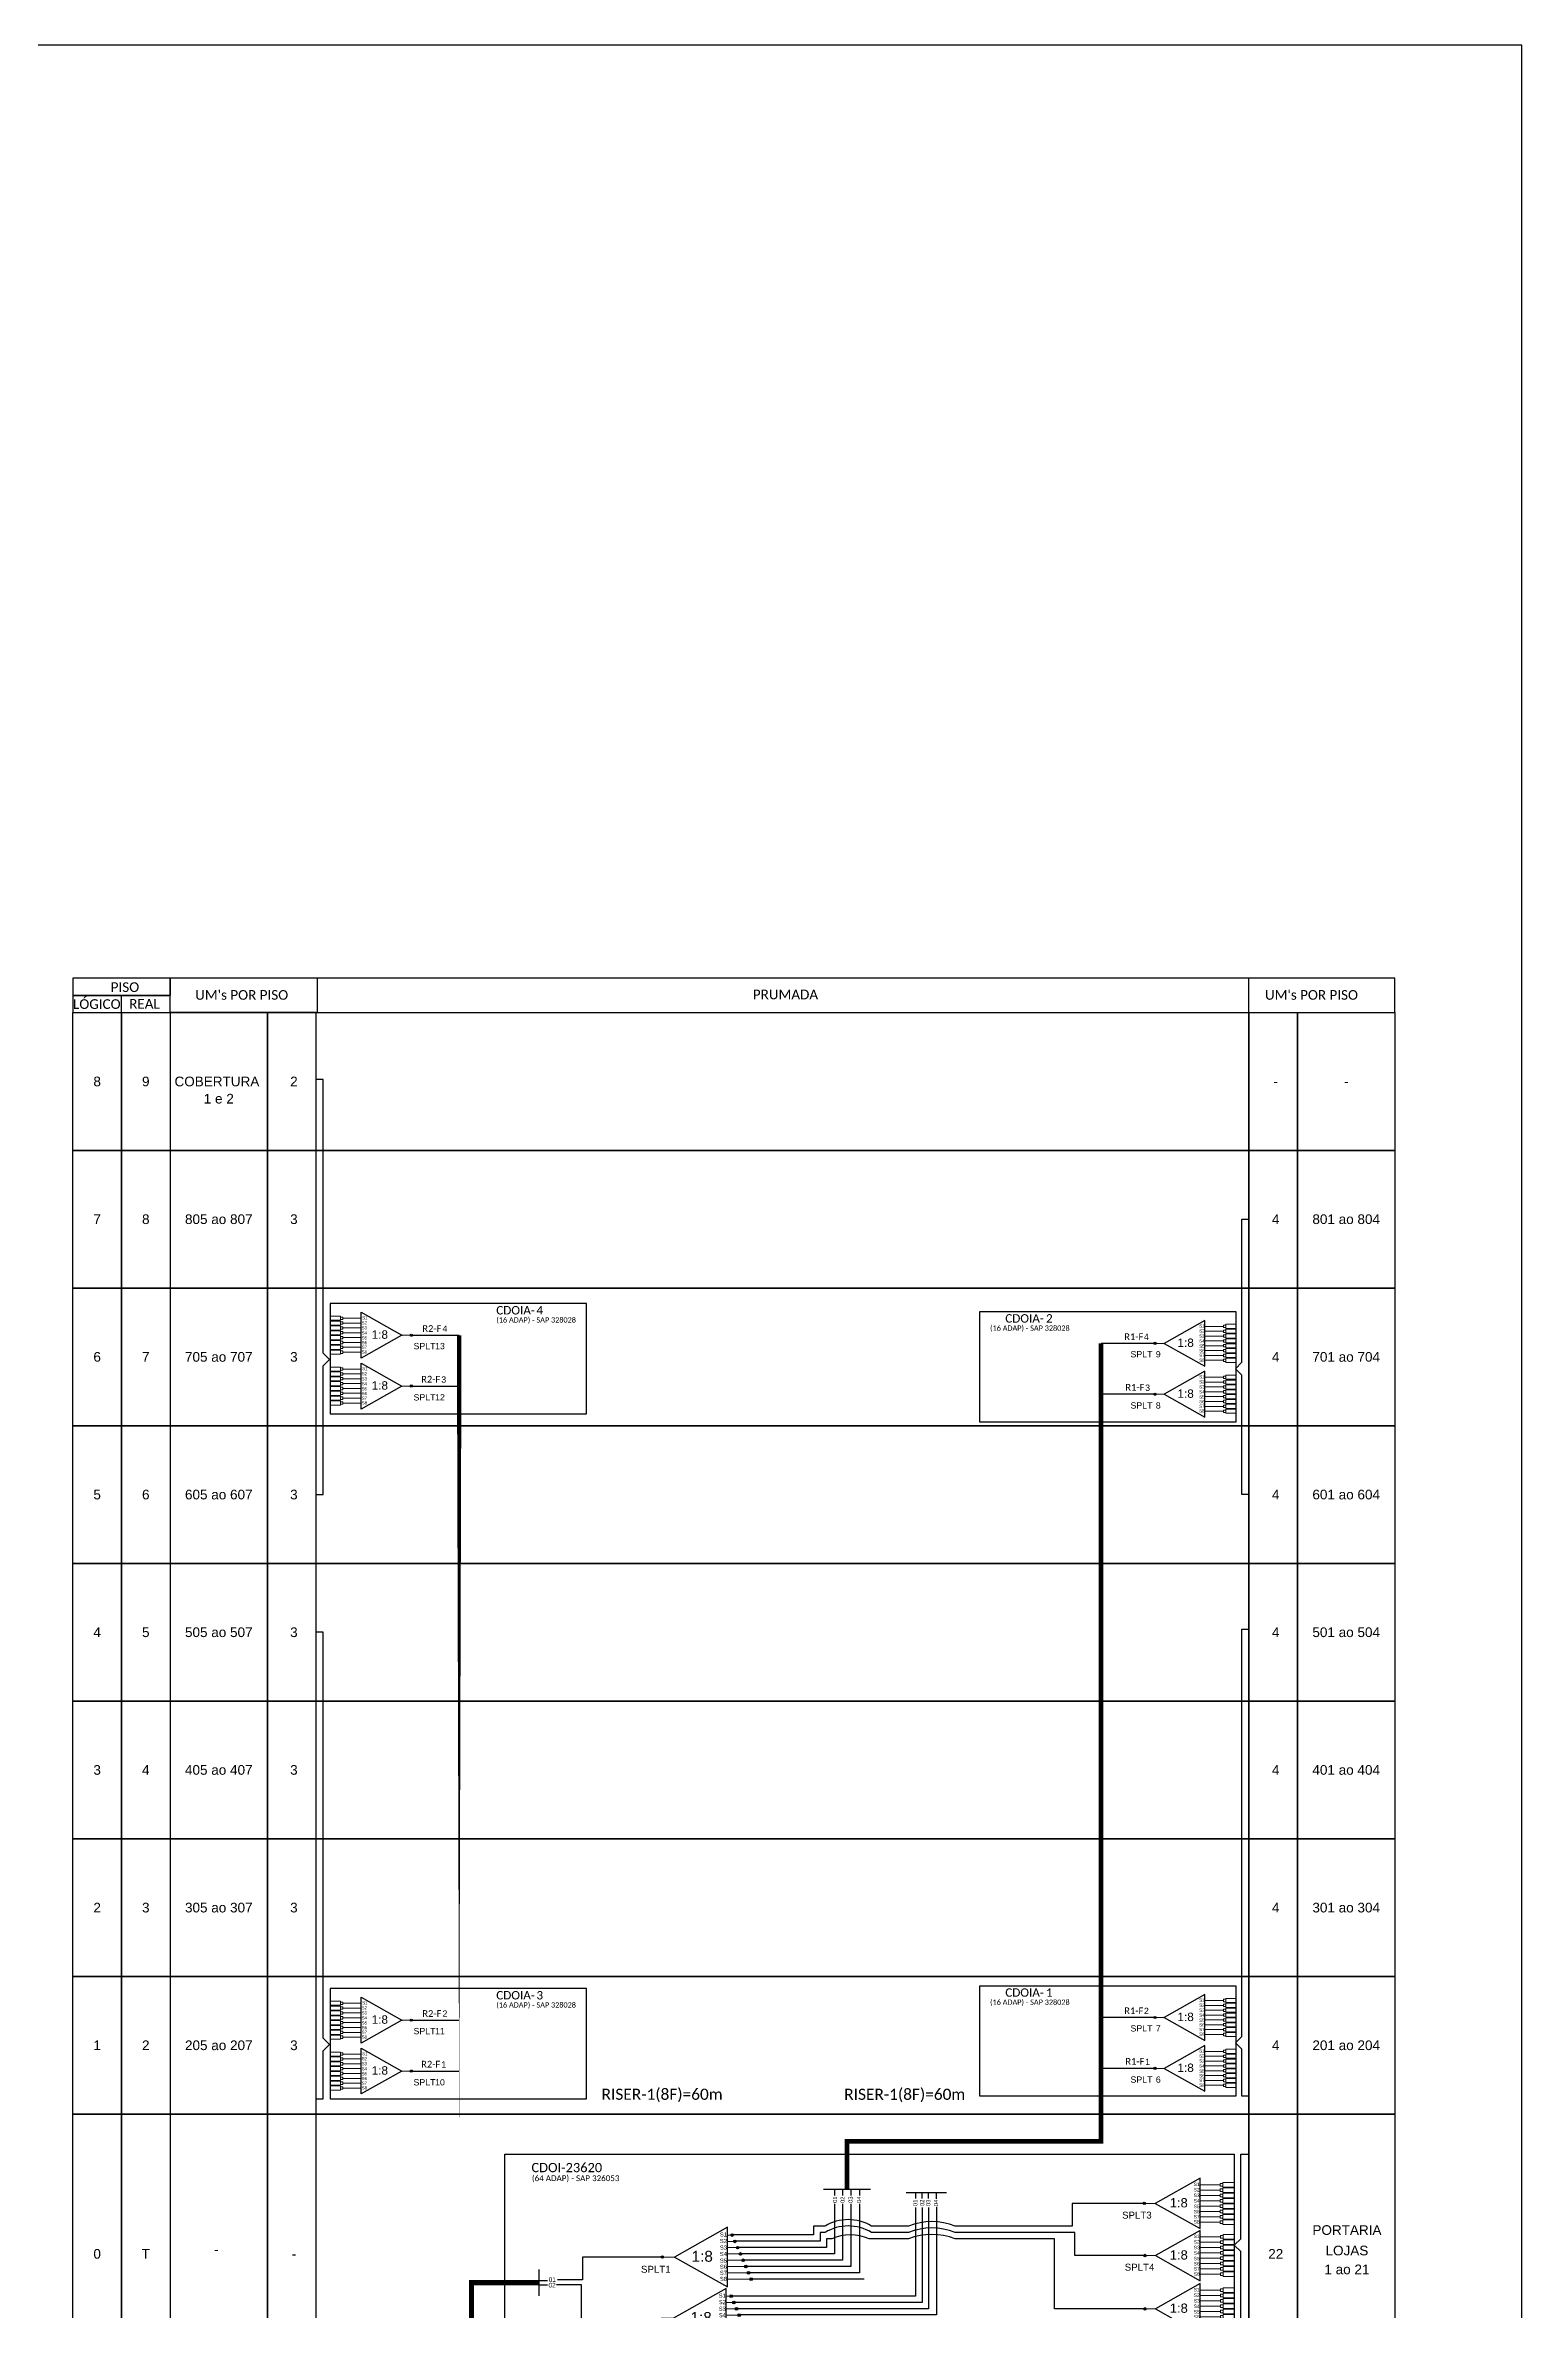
# Model space of a CAD drawing. Extents: x -89 to 749, y 705 to 1299.
# Drawn here: x 491.2 to 749.2, y 903.1 to 1299 of the extents above; entities that cross this region are included whole.
import ezdxf
from ezdxf.enums import TextEntityAlignment as Align

# ---------------------------------------------------------------- set-up
doc = ezdxf.new("R2010")
doc.units = 0
doc.styles.add('ARIAL', font='arial.ttf')
doc.styles.get("Standard").update_dxf_attribs({"font": 'arial.ttf'})
doc.styles.add('WMF-Calibri0', font='calibri.ttf')
doc.linetypes.add('RESERVA', pattern='A,0.5,-0.15,["RESERVA",Standard,S=0.18,R=0,X=0,Y=-0.1],-1.3', length=1.95)

# ---------------------------------------------------------------- blocks, each defined once
blk = doc.blocks.new('SPLT_1-8_DIV_DIR')
h = blk.add_hatch(color=3)
h.dxf.hatch_style = 1
edge = h.paths.add_edge_path()
edge.add_arc((12.77, 4.04), 0.242, 0, 360)
h = blk.add_hatch(color=3)
h.dxf.hatch_style = 1
edge = h.paths.add_edge_path()
edge.add_arc((13.27, 2.88), 0.242, 0, 360)
h = blk.add_hatch(color=3)
h.dxf.hatch_style = 1
edge = h.paths.add_edge_path()
edge.add_arc((13.77, 1.73), 0.242, 0, 360)
h = blk.add_hatch(color=3)
h.dxf.hatch_style = 1
edge = h.paths.add_edge_path()
edge.add_arc((14.27, 0.58), 0.242, 0, 360)
h = blk.add_hatch(color=3)
h.dxf.hatch_style = 1
edge = h.paths.add_edge_path()
edge.add_arc((14.77, -0.58), 0.242, 0, 360)
h = blk.add_hatch(color=3)
h.dxf.hatch_style = 1
edge = h.paths.add_edge_path()
edge.add_arc((15.27, -1.73), 0.242, 0, 360)
h = blk.add_hatch(color=3)
h.dxf.hatch_style = 1
edge = h.paths.add_edge_path()
edge.add_arc((15.77, -2.88), 0.242, 0, 360)
h = blk.add_hatch(color=3)
h.dxf.hatch_style = 1
edge = h.paths.add_edge_path()
edge.add_arc((16.27, -4.04), 0.242, 0, 360)
at = {"color": 1}
blk.add_lwpolyline([(11.89, 5.45), (2.22, 0), (11.89, -5.45), (11.89, 5.45)], dxfattribs=at)
at = {"color": 1, "lineweight": 0}
blk.add_lwpolyline([(2.22, 0), (0, 0)], dxfattribs=at)
at = {"color": 7, "lineweight": 0}
for points in [[(12.77, 4.04), (11.89, 4.04)], [(11.89, 2.88), (13.27, 2.88)], [(11.89, 1.73), (13.77, 1.73)], [(11.89, 0.58), (14.27, 0.58)], [(11.89, -0.58), (14.77, -0.58)], [(11.89, -1.73), (15.27, -1.73)], [(11.89, -2.88), (15.77, -2.88)], [(11.89, -4.04), (16.27, -4.04)]]:
    blk.add_lwpolyline(points, dxfattribs=at)
at = {"color": 3}
for centre in [(12.77, 4.04), (13.27, 2.88), (13.77, 1.73), (14.27, 0.58), (14.77, -0.58), (15.27, -1.73), (15.77, -2.88), (16.27, -4.04)]:
    blk.add_circle(centre, 0.242, dxfattribs=at)
at = {"color": 1, "style": 'ARIAL'}
for s, height, p in [('S1', 0.75, (10.52, 3.77)), ('1:8', 2, (5.35, -0.85)), ('S2', 0.75, (10.52, 2.58)), ('S3', 0.75, (10.52, 1.37)), ('S4', 0.75, (10.52, 0.19)), ('S5', 0.75, (10.52, -1.02)), ('S6', 0.75, (10.52, -2.14)), ('S7', 0.75, (10.52, -3.24)), ('S8', 0.75, (10.52, -4.36))]:
    blk.add_text(s, height=height, dxfattribs=at).set_placement(p)
blk = doc.blocks.new('SPLT_1-8_SC-APC')
at = {"color": 1}
blk.add_lwpolyline([(-7.37, -2.1), (-17.04, -7.55), (-7.37, -13), (-7.37, -2.1)], dxfattribs=at)
at = {"color": 3, "lineweight": 0}
for points in [[(-2.99, -3.51), (-7.37, -3.51)], [(-7.37, -4.66), (-2.99, -4.66)], [(-2.41, -3.02), (-2.41, -4)], [(-2.41, -3.02), (0, -3.02)], [(-2.41, -4), (0, -4)], [(-2.41, -4.17), (-2.41, -5.16)], [(-2.41, -4.17), (0, -4.17)], [(-7.37, -5.82), (-2.99, -5.82)], [(-7.37, -6.97), (-2.99, -6.97)], [(-7.37, -8.12), (-2.99, -8.12)], [(-7.37, -9.28), (-2.99, -9.28)], [(-2.41, -5.16), (0, -5.16)], [(-2.41, -5.32), (-2.41, -6.31)], [(-2.41, -5.32), (0, -5.32)], [(-2.41, -6.31), (0, -6.31)], [(-2.41, -6.48), (-2.41, -7.46)], [(-2.41, -6.48), (0, -6.48)], [(-2.41, -7.46), (0, -7.46)], [(-2.41, -7.63), (-2.41, -8.62)], [(-2.41, -7.63), (0, -7.63)], [(-2.41, -8.62), (0, -8.62)], [(-2.41, -8.78), (-2.41, -9.77)], [(-2.41, -8.78), (0, -8.78)], [(-2.41, -9.77), (0, -9.77)], [(-7.37, -10.43), (-2.99, -10.43)], [(-7.37, -11.58), (-2.99, -11.58)], [(-2.41, -9.94), (-2.41, -10.92)], [(-2.41, -9.94), (0, -9.94)], [(-2.41, -10.92), (0, -10.92)], [(-2.41, -11.09), (-2.41, -12.08)], [(-2.41, -11.09), (0, -11.09)], [(-2.41, -12.08), (0, -12.08)]]:
    blk.add_lwpolyline(points, dxfattribs=at)
for points in [[(-2.99, -3.22), (-2.41, -3.22), (-2.41, -3.8), (-2.99, -3.8)], [(-2.99, -4.38), (-2.41, -4.38), (-2.41, -4.95), (-2.99, -4.95)], [(-2.99, -5.53), (-2.41, -5.53), (-2.41, -6.1), (-2.99, -6.1)], [(-2.99, -6.68), (-2.41, -6.68), (-2.41, -7.26), (-2.99, -7.26)], [(-2.99, -7.84), (-2.41, -7.84), (-2.41, -8.41), (-2.99, -8.41)], [(-2.99, -8.99), (-2.41, -8.99), (-2.41, -9.56), (-2.99, -9.56)], [(-2.99, -10.14), (-2.41, -10.14), (-2.41, -10.72), (-2.99, -10.72)], [(-2.99, -11.3), (-2.41, -11.3), (-2.41, -11.87), (-2.99, -11.87)]]:
    blk.add_lwpolyline(points, close=True, dxfattribs=at)
at = {"color": 1, "lineweight": 0}
blk.add_lwpolyline([(-17.04, -7.55), (-19.26, -7.55)], dxfattribs=at)
at = {"color": 1, "style": 'ARIAL'}
for s, height, p in [('S1', 0.75, (-8.74, -3.78)), ('S2', 0.75, (-8.74, -4.97)), ('1:8', 2, (-13.91, -8.4)), ('S3', 0.75, (-8.74, -6.18)), ('S4', 0.75, (-8.74, -7.36)), ('S5', 0.75, (-8.74, -8.57)), ('S6', 0.75, (-8.74, -9.69)), ('S7', 0.75, (-8.74, -10.78)), ('S8', 0.75, (-8.74, -11.9))]:
    blk.add_text(s, height=height, dxfattribs=at).set_placement(p)

msp = doc.modelspace()

# ---------------------------------------------------------------- hatches: boundary and pattern name
h = msp.add_hatch(color=3)
h.dxf.hatch_style = 1
edge = h.paths.add_edge_path()
edge.add_arc((555.15, 1073.6), 0.188, 0, 360)
h = msp.add_hatch(color=3)
h.dxf.hatch_style = 1
edge = h.paths.add_edge_path()
edge.add_arc((685.15, 1072.18), 0.188, 0, 360)
h = msp.add_hatch(color=3)
h.dxf.hatch_style = 1
edge = h.paths.add_edge_path()
edge.add_arc((555.15, 1064.72), 0.188, 0, 360)
h = msp.add_hatch(color=3)
h.dxf.hatch_style = 1
edge = h.paths.add_edge_path()
edge.add_arc((685.15, 1063.29), 0.188, 0, 360)
h = msp.add_hatch(color=3)
h.dxf.hatch_style = 1
edge = h.paths.add_edge_path()
edge.add_arc((555.15, 953.9), 0.188, 0, 360)
h = msp.add_hatch(color=3)
h.dxf.hatch_style = 1
edge = h.paths.add_edge_path()
edge.add_arc((685.15, 954.38), 0.188, 0, 360)
h = msp.add_hatch(color=3)
h.dxf.hatch_style = 1
edge = h.paths.add_edge_path()
edge.add_arc((555.15, 945.01), 0.188, 0, 360)
h = msp.add_hatch(color=3)
h.dxf.hatch_style = 1
edge = h.paths.add_edge_path()
edge.add_arc((685.15, 945.49), 0.188, 0, 360)
h = msp.add_hatch(color=3)
h.dxf.hatch_style = 1
edge = h.paths.add_edge_path()
edge.add_arc((683.28, 921.88), 0.207, 0, 360)
h = msp.add_hatch(color=3)
h.dxf.hatch_style = 1
edge = h.paths.add_edge_path()
edge.add_arc((599.05, 912.5), 0.207, 0, 360)
h = msp.add_hatch(color=3)
h.dxf.hatch_style = 1
edge = h.paths.add_edge_path()
edge.add_arc((683.42, 912.78), 0.207, 0, 360)
h = msp.add_hatch(color=3)
h.dxf.hatch_style = 1
edge = h.paths.add_edge_path()
edge.add_arc((683.42, 903.46), 0.207, 0, 360)

# ---------------------------------------------------------------- linework, layer by layer
at = {"color": 5}
for p, q in [((671.16, 912.78), (671.16, 916.8)), ((683.42, 912.78), (671.16, 912.78))]:
    msp.add_line(p, q, dxfattribs=at)
at = {"color": 3}
msp.add_line((577.47, 908.43), (578.98, 908.43), dxfattribs=at)
at = {"color": 2}
for p, q in [((584.92, 907.63), (580.54, 907.63)), ((584.92, 901.81), (584.92, 907.63))]:
    msp.add_line(p, q, dxfattribs=at)
for points in [[(-89.32, 705.02), (749.25, 705.02), (749.25, 1299.02), (-89.32, 1299.02), (-89.32, 705.02)], [(504.5, 1129.98), (504.5, 1133)], [(513, 1129.98), (727.07, 1129.98), (727.07, 1136.02), (513, 1136.02), (513, 1136.02), (513, 1133)], [(538.76, 1129.98), (538.76, 1136.02)], [(701.55, 1129.98), (701.55, 1136.02)]]:
    msp.add_lwpolyline(points)
for points in [[(496, 1133), (513, 1133), (513, 1136.02), (496, 1136.02)], [(496, 1129.98), (513, 1129.98), (513, 1133), (496, 1133)], [(496, 1129.98), (504.5, 1129.98), (504.5, 1105.91), (496, 1105.91)], [(504.5, 1129.98), (513, 1129.98), (513, 1105.91), (504.5, 1105.91)], [(530.01, 1129.98), (513, 1129.98), (513, 1105.91), (530.01, 1105.91)], [(538.51, 1129.98), (530.01, 1129.98), (530.01, 1105.91), (538.51, 1105.91)], [(538.51, 1129.98), (701.56, 1129.98), (701.56, 1105.91), (538.51, 1105.91)], [(701.56, 1129.98), (710.07, 1129.98), (710.07, 1105.91), (701.56, 1105.91)], [(710.07, 1129.98), (727.07, 1129.98), (727.07, 1105.91), (710.07, 1105.91)], [(496, 1105.91), (504.5, 1105.91), (504.5, 1081.85), (496, 1081.85)], [(504.5, 1105.91), (513, 1105.91), (513, 1081.85), (504.5, 1081.85)], [(530.01, 1105.91), (513, 1105.91), (513, 1081.85), (530.01, 1081.85)], [(538.51, 1105.91), (530.01, 1105.91), (530.01, 1081.85), (538.51, 1081.85)], [(538.51, 1105.91), (701.56, 1105.91), (701.56, 1081.85), (538.51, 1081.85)], [(701.56, 1105.91), (710.07, 1105.91), (710.07, 1081.85), (701.56, 1081.85)], [(710.07, 1105.91), (727.07, 1105.91), (727.07, 1081.85), (710.07, 1081.85)], [(496, 1081.85), (504.5, 1081.85), (504.5, 1057.79), (496, 1057.79)], [(504.5, 1081.85), (513, 1081.85), (513, 1057.79), (504.5, 1057.79)], [(530.01, 1081.85), (513, 1081.85), (513, 1057.79), (530.01, 1057.79)], [(538.51, 1081.85), (530.01, 1081.85), (530.01, 1057.79), (538.51, 1057.79)], [(538.51, 1081.85), (701.56, 1081.85), (701.56, 1057.79), (538.51, 1057.79)], [(701.56, 1081.85), (710.07, 1081.85), (710.07, 1057.79), (701.56, 1057.79)], [(710.07, 1081.85), (727.07, 1081.85), (727.07, 1057.79), (710.07, 1057.79)], [(496, 1057.79), (504.5, 1057.79), (504.5, 1033.73), (496, 1033.73)], [(504.5, 1057.79), (513, 1057.79), (513, 1033.73), (504.5, 1033.73)], [(530.01, 1057.79), (513, 1057.79), (513, 1033.73), (530.01, 1033.73)], [(538.51, 1057.79), (530.01, 1057.79), (530.01, 1033.73), (538.51, 1033.73)], [(538.51, 1057.79), (701.56, 1057.79), (701.56, 1033.73), (538.51, 1033.73)], [(701.56, 1057.79), (710.07, 1057.79), (710.07, 1033.73), (701.56, 1033.73)], [(710.07, 1057.79), (727.07, 1057.79), (727.07, 1033.73), (710.07, 1033.73)], [(496, 1033.73), (504.5, 1033.73), (504.5, 1009.67), (496, 1009.67)], [(504.5, 1033.73), (513, 1033.73), (513, 1009.67), (504.5, 1009.67)], [(530.01, 1033.73), (513, 1033.73), (513, 1009.67), (530.01, 1009.67)], [(538.51, 1033.73), (530.01, 1033.73), (530.01, 1009.67), (538.51, 1009.67)], [(538.51, 1033.73), (701.56, 1033.73), (701.56, 1009.67), (538.51, 1009.67)], [(701.56, 1033.73), (710.07, 1033.73), (710.07, 1009.67), (701.56, 1009.67)], [(710.07, 1033.73), (727.07, 1033.73), (727.07, 1009.67), (710.07, 1009.67)], [(496, 1009.67), (504.5, 1009.67), (504.5, 985.61), (496, 985.61)], [(504.5, 1009.67), (513, 1009.67), (513, 985.61), (504.5, 985.61)], [(530.01, 1009.67), (513, 1009.67), (513, 985.61), (530.01, 985.61)], [(538.51, 1009.67), (530.01, 1009.67), (530.01, 985.61), (538.51, 985.61)], [(538.51, 1009.67), (701.56, 1009.67), (701.56, 985.61), (538.51, 985.61)], [(701.56, 1009.67), (710.07, 1009.67), (710.07, 985.61), (701.56, 985.61)], [(710.07, 1009.67), (727.07, 1009.67), (727.07, 985.61), (710.07, 985.61)], [(496, 985.61), (504.5, 985.61), (504.5, 961.55), (496, 961.55)], [(504.5, 985.61), (513, 985.61), (513, 961.55), (504.5, 961.55)], [(530.01, 985.61), (513, 985.61), (513, 961.55), (530.01, 961.55)], [(538.51, 985.61), (530.01, 985.61), (530.01, 961.55), (538.51, 961.55)], [(538.51, 985.61), (701.56, 985.61), (701.56, 961.55), (538.51, 961.55)], [(701.56, 985.61), (710.07, 985.61), (710.07, 961.55), (701.56, 961.55)], [(710.07, 985.61), (727.07, 985.61), (727.07, 961.55), (710.07, 961.55)], [(496, 961.55), (504.5, 961.55), (504.5, 937.49), (496, 937.49)], [(504.5, 961.55), (513, 961.55), (513, 937.49), (504.5, 937.49)], [(530.01, 961.55), (513, 961.55), (513, 937.49), (530.01, 937.49)], [(538.51, 961.55), (530.01, 961.55), (530.01, 937.49), (538.51, 937.49)], [(538.51, 961.55), (701.56, 961.55), (701.56, 937.49), (538.51, 937.49)], [(701.56, 961.55), (710.07, 961.55), (710.07, 937.49), (701.56, 937.49)], [(710.07, 961.55), (727.07, 961.55), (727.07, 937.49), (710.07, 937.49)], [(496, 937.49), (504.5, 937.49), (504.5, 889.37), (496, 889.37)], [(504.5, 937.49), (513, 937.49), (513, 889.37), (504.5, 889.37)], [(530.01, 937.49), (513, 937.49), (513, 889.37), (530.01, 889.37)], [(538.51, 937.49), (530.01, 937.49), (530.01, 889.37), (538.51, 889.37)], [(538.51, 937.49), (701.56, 937.49), (701.56, 889.37), (538.51, 889.37)], [(701.56, 937.49), (710.07, 937.49), (710.07, 889.37), (701.56, 889.37)], [(710.07, 937.49), (727.07, 937.49), (727.07, 889.37), (710.07, 889.37)]]:
    msp.add_lwpolyline(points, close=True)
at = {"color": 3}
for points in [[(538.51, 1045.76), (539.73, 1045.76), (539.73, 1068.23), (540.88, 1069.34), (539.73, 1070.45), (539.73, 1118.29), (538.51, 1118.29)], [(701.56, 1045.76), (700.35, 1045.76), (700.35, 1066.65), (699.2, 1067.76), (700.35, 1068.87), (700.35, 1093.88), (701.56, 1093.88)], [(538.51, 940.14), (539.73, 940.14), (539.73, 948.53), (540.88, 949.63), (539.73, 950.74), (539.73, 1021.7), (538.51, 1021.7)], [(701.57, 940.62), (700.35, 940.62), (700.35, 948.85), (699.2, 949.96), (700.35, 951.06), (700.35, 1022.22), (701.56, 1022.22)], [(701.56, 895.92), (700.14, 895.92), (700.14, 913.46), (698.99, 914.57), (700.14, 915.68), (700.14, 930.51), (701.56, 930.51)], [(599.05, 912.5), (585.1, 912.5), (585.1, 908.53), (580.72, 908.53)]]:
    msp.add_lwpolyline(points, dxfattribs=at)
at = {"color": 1}
for points in [[(541, 1061.59), (541, 1061.59), (541, 1059.85), (585.79, 1059.85), (585.79, 1079.15), (580.04, 1079.15)], [(546.41, 1077.61), (553.52, 1073.6), (546.41, 1069.6), (546.41, 1077.61)], [(699.3, 1060.17), (699.3, 1060.17), (699.3, 1058.42), (654.51, 1058.42), (654.51, 1077.73), (660.26, 1077.73)], [(546.41, 1068.72), (553.52, 1064.72), (546.41, 1060.71), (546.41, 1068.72)], [(541, 941.89), (541, 941.89), (541, 940.14), (585.79, 940.14), (585.79, 959.45), (580.04, 959.45)], [(699.3, 942.37), (699.3, 942.37), (699.3, 940.62), (654.51, 940.62), (654.51, 959.92), (660.26, 959.92)], [(546.41, 957.9), (553.52, 953.9), (546.41, 949.9), (546.41, 957.9)], [(546.41, 949.02), (553.52, 945.01), (546.41, 941.01), (546.41, 949.02)], [(577.47, 910.35), (577.47, 905.71)]]:
    msp.add_lwpolyline(points, dxfattribs=at)
for points in [[(585.79, 1079.15), (541, 1079.15), (541, 1059.85), (585.79, 1059.85)], [(654.51, 1077.73), (699.3, 1077.73), (699.3, 1058.42), (654.51, 1058.42)], [(585.79, 959.45), (541, 959.45), (541, 940.14), (585.79, 940.14)], [(654.51, 959.92), (699.3, 959.92), (699.3, 940.62), (654.51, 940.62)], [(571.49, 930.51), (698.98, 930.51), (698.98, 895.92), (571.49, 895.92)]]:
    msp.add_lwpolyline(points, close=True, dxfattribs=at)
at = {"color": 3, "lineweight": 0}
for points in [[(542.77, 1076.93), (541, 1076.93)], [(542.77, 1076.93), (542.77, 1076.21)], [(542.77, 1076.21), (541, 1076.21)], [(542.77, 1076.09), (541, 1076.09)], [(542.77, 1075.36), (541, 1075.36)], [(542.77, 1075.24), (541, 1075.24)], [(542.77, 1074.51), (541, 1074.51)], [(542.77, 1074.39), (541, 1074.39)], [(542.77, 1073.67), (541, 1073.67)], [(542.77, 1073.54), (541, 1073.54)], [(542.77, 1076.09), (542.77, 1075.36)], [(542.77, 1075.24), (542.77, 1074.51)], [(542.77, 1074.39), (542.77, 1073.67)], [(542.77, 1073.54), (542.77, 1072.82)], [(543.2, 1076.57), (546.41, 1076.57)], [(546.41, 1075.72), (543.2, 1075.72)], [(546.41, 1074.88), (543.2, 1074.88)], [(546.41, 1074.03), (543.2, 1074.03)], [(546.41, 1073.18), (543.2, 1073.18)], [(542.77, 1072.82), (541, 1072.82)], [(542.77, 1072.7), (541, 1072.7)], [(542.77, 1071.97), (541, 1071.97)], [(542.77, 1071.85), (541, 1071.85)], [(542.77, 1071.12), (541, 1071.12)], [(542.77, 1071), (541, 1071)], [(542.77, 1070.28), (541, 1070.28)], [(542.77, 1072.7), (542.77, 1071.97)], [(542.77, 1071.85), (542.77, 1071.12)], [(542.77, 1071), (542.77, 1070.28)], [(546.41, 1072.33), (543.2, 1072.33)], [(546.41, 1071.49), (543.2, 1071.49)], [(546.41, 1070.64), (543.2, 1070.64)], [(542.77, 1068.05), (541, 1068.05)], [(542.77, 1067.32), (541, 1067.32)], [(542.77, 1067.2), (541, 1067.2)], [(542.77, 1066.47), (541, 1066.47)], [(542.77, 1066.35), (541, 1066.35)], [(542.77, 1065.63), (541, 1065.63)], [(542.77, 1065.5), (541, 1065.5)], [(542.77, 1068.05), (542.77, 1067.32)], [(542.77, 1067.2), (542.77, 1066.47)], [(542.77, 1066.35), (542.77, 1065.63)], [(542.77, 1065.5), (542.77, 1064.78)], [(543.2, 1067.68), (546.41, 1067.68)], [(546.41, 1066.84), (543.2, 1066.84)], [(546.41, 1065.99), (543.2, 1065.99)], [(546.41, 1065.14), (543.2, 1065.14)], [(542.77, 1064.78), (541, 1064.78)], [(542.77, 1064.66), (541, 1064.66)], [(542.77, 1063.93), (541, 1063.93)], [(542.77, 1063.81), (541, 1063.81)], [(542.77, 1063.09), (541, 1063.09)], [(542.77, 1062.96), (541, 1062.96)], [(542.77, 1062.24), (541, 1062.24)], [(542.77, 1062.12), (541, 1062.12)], [(542.77, 1061.39), (541, 1061.39)], [(542.77, 1064.66), (542.77, 1063.93)], [(542.77, 1063.81), (542.77, 1063.09)], [(542.77, 1062.96), (542.77, 1062.24)], [(542.77, 1062.12), (542.77, 1061.39)], [(546.41, 1064.29), (543.2, 1064.29)], [(546.41, 1063.45), (543.2, 1063.45)], [(546.41, 1062.6), (543.2, 1062.6)], [(546.41, 1061.75), (543.2, 1061.75)], [(542.77, 957.23), (541, 957.23)], [(542.77, 956.5), (541, 956.5)], [(542.77, 956.38), (541, 956.38)], [(542.77, 955.66), (541, 955.66)], [(542.77, 955.53), (541, 955.53)], [(542.77, 954.81), (541, 954.81)], [(542.77, 954.69), (541, 954.69)], [(542.77, 957.23), (542.77, 956.5)], [(542.77, 956.38), (542.77, 955.66)], [(542.77, 955.53), (542.77, 954.81)], [(542.77, 954.69), (542.77, 953.96)], [(543.2, 956.87), (546.41, 956.87)], [(546.41, 956.02), (543.2, 956.02)], [(546.41, 955.17), (543.2, 955.17)], [(546.41, 954.32), (543.2, 954.32)], [(542.77, 953.96), (541, 953.96)], [(542.77, 953.84), (541, 953.84)], [(542.77, 953.11), (541, 953.11)], [(542.77, 952.99), (541, 952.99)], [(542.77, 952.27), (541, 952.27)], [(542.77, 952.15), (541, 952.15)], [(542.77, 951.42), (541, 951.42)], [(542.77, 951.3), (541, 951.3)], [(542.77, 950.57), (541, 950.57)], [(542.77, 953.84), (542.77, 953.11)], [(542.77, 952.99), (542.77, 952.27)], [(542.77, 952.15), (542.77, 951.42)], [(542.77, 951.3), (542.77, 950.57)], [(546.41, 953.48), (543.2, 953.48)], [(546.41, 952.63), (543.2, 952.63)], [(546.41, 951.78), (543.2, 951.78)], [(546.41, 950.94), (543.2, 950.94)], [(542.77, 948.34), (541, 948.34)], [(542.77, 947.62), (541, 947.62)], [(542.77, 947.49), (541, 947.49)], [(542.77, 946.77), (541, 946.77)], [(542.77, 946.65), (541, 946.65)], [(542.77, 948.34), (542.77, 947.62)], [(542.77, 947.49), (542.77, 946.77)], [(542.77, 946.65), (542.77, 945.92)], [(543.2, 947.98), (546.41, 947.98)], [(546.41, 947.13), (543.2, 947.13)], [(546.41, 946.29), (543.2, 946.29)], [(542.77, 945.92), (541, 945.92)], [(542.77, 945.8), (541, 945.8)], [(542.77, 945.08), (541, 945.08)], [(542.77, 944.95), (541, 944.95)], [(542.77, 944.23), (541, 944.23)], [(542.77, 944.11), (541, 944.11)], [(542.77, 943.38), (541, 943.38)], [(542.77, 943.26), (541, 943.26)], [(542.77, 942.53), (541, 942.53)], [(542.77, 942.41), (541, 942.41)], [(542.77, 945.8), (542.77, 945.08)], [(542.77, 944.95), (542.77, 944.23)], [(542.77, 944.11), (542.77, 943.38)], [(542.77, 943.26), (542.77, 942.53)], [(542.77, 942.41), (542.77, 941.69)], [(546.41, 945.44), (543.2, 945.44)], [(546.41, 944.59), (543.2, 944.59)], [(546.41, 943.74), (543.2, 943.74)], [(546.41, 942.9), (543.2, 942.9)], [(542.77, 941.69), (541, 941.69)], [(546.41, 942.05), (543.2, 942.05)]]:
    msp.add_lwpolyline(points, dxfattribs=at)
for points in [[(543.2, 1076.78), (542.77, 1076.78), (542.77, 1076.36), (543.2, 1076.36)], [(543.2, 1075.93), (542.77, 1075.93), (542.77, 1075.51), (543.2, 1075.51)], [(543.2, 1075.09), (542.77, 1075.09), (542.77, 1074.67), (543.2, 1074.67)], [(543.2, 1074.24), (542.77, 1074.24), (542.77, 1073.82), (543.2, 1073.82)], [(543.2, 1073.39), (542.77, 1073.39), (542.77, 1072.97), (543.2, 1072.97)], [(543.2, 1072.54), (542.77, 1072.54), (542.77, 1072.12), (543.2, 1072.12)], [(543.2, 1071.7), (542.77, 1071.7), (542.77, 1071.28), (543.2, 1071.28)], [(543.2, 1070.85), (542.77, 1070.85), (542.77, 1070.43), (543.2, 1070.43)], [(543.2, 1067.89), (542.77, 1067.89), (542.77, 1067.47), (543.2, 1067.47)], [(543.2, 1067.05), (542.77, 1067.05), (542.77, 1066.63), (543.2, 1066.63)], [(543.2, 1066.2), (542.77, 1066.2), (542.77, 1065.78), (543.2, 1065.78)], [(543.2, 1065.35), (542.77, 1065.35), (542.77, 1064.93), (543.2, 1064.93)], [(543.2, 1064.51), (542.77, 1064.51), (542.77, 1064.08), (543.2, 1064.08)], [(543.2, 1063.66), (542.77, 1063.66), (542.77, 1063.24), (543.2, 1063.24)], [(543.2, 1062.81), (542.77, 1062.81), (542.77, 1062.39), (543.2, 1062.39)], [(543.2, 1061.96), (542.77, 1061.96), (542.77, 1061.54), (543.2, 1061.54)], [(543.2, 957.08), (542.77, 957.08), (542.77, 956.66), (543.2, 956.66)], [(543.2, 956.23), (542.77, 956.23), (542.77, 955.81), (543.2, 955.81)], [(543.2, 955.38), (542.77, 955.38), (542.77, 954.96), (543.2, 954.96)], [(543.2, 954.53), (542.77, 954.53), (542.77, 954.11), (543.2, 954.11)], [(543.2, 953.69), (542.77, 953.69), (542.77, 953.27), (543.2, 953.27)], [(543.2, 952.84), (542.77, 952.84), (542.77, 952.42), (543.2, 952.42)], [(543.2, 951.99), (542.77, 951.99), (542.77, 951.57), (543.2, 951.57)], [(543.2, 951.15), (542.77, 951.15), (542.77, 950.73), (543.2, 950.73)], [(543.2, 948.19), (542.77, 948.19), (542.77, 947.77), (543.2, 947.77)], [(543.2, 947.34), (542.77, 947.34), (542.77, 946.92), (543.2, 946.92)], [(543.2, 946.5), (542.77, 946.5), (542.77, 946.07), (543.2, 946.07)], [(543.2, 945.65), (542.77, 945.65), (542.77, 945.23), (543.2, 945.23)], [(543.2, 944.8), (542.77, 944.8), (542.77, 944.38), (543.2, 944.38)], [(543.2, 943.95), (542.77, 943.95), (542.77, 943.53), (543.2, 943.53)], [(543.2, 943.11), (542.77, 943.11), (542.77, 942.69), (543.2, 942.69)], [(543.2, 942.26), (542.77, 942.26), (542.77, 941.84), (543.2, 941.84)]]:
    msp.add_lwpolyline(points, close=True, dxfattribs=at)
at = {"color": 1, "lineweight": 0}
for points in [[(553.52, 1073.6), (555.15, 1073.6)], [(553.52, 1064.72), (555.15, 1064.72)], [(553.52, 953.9), (555.15, 953.9)], [(553.52, 945.01), (555.15, 945.01)]]:
    msp.add_lwpolyline(points, dxfattribs=at)
at = {"color": 6}
for points in [[(555.15, 1073.6), (563.53, 1073.6)], [(555.15, 1064.72), (563.53, 1064.72)], [(555.15, 953.9), (563.53, 953.9)], [(555.15, 945.01), (563.53, 945.01)], [(641.64, 923.78), (648.72, 923.78)], [(643.26, 923.78), (643.26, 922.72)], [(644.39, 923.78), (644.39, 922.72)], [(645.51, 923.78), (645.51, 922.72)], [(646.92, 923.78), (646.92, 922.69)], [(643.31, 921.15), (643.29, 905.7), (611.29, 905.7)], [(644.43, 921.15), (644.43, 904.56), (611.77, 904.56)], [(645.56, 921.15), (645.56, 903.47), (612.24, 903.47)], [(646.97, 921.3), (646.97, 902.39), (612.72, 902.39)]]:
    msp.add_lwpolyline(points, dxfattribs=at)
msp.add_lwpolyline([(563.53, 1073.6, 0.808, 0, 0), (563.53, 935.69, 0, 0, 0), (645.18, 935.69, 0, 0, 0), (645.18, 923.78, 0.808, 0.808, 0)], format="xyseb", dxfattribs=at)
at = {"color": 5, "const_width": 0.808}
msp.add_lwpolyline([(631.3, 924.38), (631.3, 932.73), (675.73, 932.73), (675.73, 1072.18)], dxfattribs=at)
at = {"color": 5}
for points in [[(685.15, 1072.18), (675.73, 1072.18)], [(685.15, 1063.29), (675.73, 1063.29)], [(685.15, 954.38), (675.73, 954.38)], [(685.15, 945.49), (675.73, 945.49)], [(627.21, 924.38), (635.4, 924.38)], [(629.14, 924.32), (629.14, 923.24)], [(630.55, 924.32), (630.55, 923.24)], [(631.96, 924.32), (631.96, 923.24)], [(633.49, 924.32), (633.49, 923.24)], [(629.14, 921.82), (629.14, 913.08), (612.91, 913.08)], [(630.55, 921.82), (630.55, 911.94), (613.38, 911.94)], [(631.96, 921.82), (631.96, 910.84), (613.86, 910.84)], [(633.49, 921.82), (633.49, 909.75), (614.34, 909.75)], [(683.28, 921.88), (670.69, 921.88), (670.69, 917.9), (650.21, 917.9)], [(611.01, 916.39), (611.01, 916.39)], [(627.47, 917.9), (625.47, 917.9), (625.47, 916.39), (611.47, 916.39)], [(627.47, 916.8), (626.61, 916.8), (626.61, 915.26), (611.95, 915.26)], [(628.64, 915.7), (627.73, 915.7), (627.73, 914.16), (612.43, 914.16)], [(642.08, 915.7), (635.17, 915.7)], [(642.08, 917.9), (635.61, 917.9)], [(642.08, 916.8), (635.61, 916.8)], [(671.16, 916.8), (650.21, 916.8)], [(683.21, 903.46), (667.57, 903.46), (667.57, 915.7), (650.21, 915.7)], [(610.83, 905.7), (610.83, 905.7)]]:
    msp.add_lwpolyline(points, dxfattribs=at)
at = {"color": 1, "const_width": 0.9}
msp.add_lwpolyline([(608.59, 881.15), (565.68, 881.15), (565.68, 908.03), (577.47, 908.03)], dxfattribs=at)
at = {"color": 2}
msp.add_lwpolyline([(577.47, 907.63), (578.98, 907.63)], dxfattribs=at)
at = {"color": 252, "linetype": 'RESERVA', "ltscale": 4}
msp.add_lwpolyline([(634.32, 908.64), (614.82, 908.64)], dxfattribs=at)
at = {"color": 3}
for centre, radius in [((555.15, 1073.6), 0.188), ((685.15, 1072.18), 0.188), ((555.15, 1064.72), 0.188), ((685.15, 1063.29), 0.188), ((555.15, 953.9), 0.188), ((685.15, 954.38), 0.188), ((555.15, 945.01), 0.188), ((685.15, 945.49), 0.188), ((683.28, 921.88), 0.207), ((599.05, 912.5), 0.207), ((683.42, 912.78), 0.207), ((683.42, 903.46), 0.207)]:
    msp.add_circle(centre, radius, dxfattribs=at)
at = {"color": 5}
for centre, radius, start, end in [((631.54, 911.25), 7.8, 58.5685, 121.4315), ((646.14, 907.88), 10.82, 67.9111, 112.0889), ((631.54, 910.14), 7.8, 58.5685, 121.4315), ((631.9, 908.28), 8.1, 66.2437, 113.7563), ((646.14, 906.86), 10.74, 67.7382, 112.2618), ((646.14, 905.22), 11.24, 68.7918, 111.2082)]:
    msp.add_arc(centre, radius, start, end, dxfattribs=at)
for p in [(553.52, 1073.6), (686.78, 1072.18), (686.78, 954.38), (553.52, 953.9)]:
    msp.add_point(p)

# ---------------------------------------------------------------- block references
at = {"color": 3}
for p, xscale, yscale, zscale in [((699.3, 1077.73), 0.7348159855045537, 0.7348159855045537, 0.7348159855045537), ((699.3, 1068.84), 0.7348159855045537, 0.7348159855045537, 0.7348159855045537), ((699.3, 959.92), 0.7348159855045537, 0.7348159855045537, 0.7348159855045537), ((699.3, 951.03), 0.7348159855045537, 0.7348159855045537, 0.7348159855045537), ((698.98, 927.98), 0.8082975840550092, 0.8082975840550092, 0.8082975840550092), ((698.99, 918.87), 0.8082975840550092, 0.8082975840550092, 0.8082975840550092), ((698.99, 909.56), 0.8082975840550092, 0.8082975840550092, 0.8082975840550092)]:
    msp.add_blockref('SPLT_1-8_SC-APC', p, dxfattribs=dict(at, xscale=xscale, yscale=yscale, zscale=zscale))
at = {"xscale": 0.9552607811559198, "yscale": 0.9552607811559198, "zscale": 0.9552607811559198}
for p in [(599.05, 912.5), (598.86, 901.81)]:
    msp.add_blockref('SPLT_1-8_DIV_DIR', p, dxfattribs=at)

# ---------------------------------------------------------------- texts
at = {"style": 'WMF-Calibri0'}
for s, height, p in [('  LÓGICO', 1.69, (494.83, 1130.63)), ('     PISO', 1.69, (499.64, 1133.59)), ('    REAL', 1.69, (503.47, 1130.67)), ("UM's POR PISO", 1.6901, (517.38, 1132.23)), ('PRUMADA', 1.69, (614.86, 1132.31)), ("UM's POR PISO", 1.6901, (704.37, 1132.23))]:
    msp.add_text(s, height=height, dxfattribs=at).set_placement(p)
at = {"style": 'ARIAL'}
for s, height, p in [('8', 1.69, (500.25, 1117.95)), ('9', 1.69, (508.75, 1117.95)), ('COBERTURA ', 1.69, (521.51, 1117.95)), ('2', 1.69, (534.64, 1117.95)), ('-', 1.69, (706.25, 1117.95)), ('-', 1.69, (718.57, 1117.95)), ('1 e 2', 1.69, (521.51, 1114.94)), ('7', 1.69, (500.25, 1093.88)), ('8', 1.69, (508.75, 1093.88)), ('805 ao 807', 1.69, (521.51, 1093.88)), ('3', 1.69, (534.64, 1093.88)), ('4', 1.69, (706.25, 1093.88)), ('801 ao 804', 1.69, (718.57, 1093.88)), ('6', 1.69, (500.25, 1069.82)), ('7', 1.69, (508.75, 1069.82)), ('705 ao 707', 1.69, (521.51, 1069.82)), ('3', 1.69, (534.64, 1069.82)), ('4', 1.69, (706.25, 1069.82)), ('701 ao 704', 1.69, (718.57, 1069.82)), ('5', 1.69, (500.25, 1045.76)), ('6', 1.69, (508.75, 1045.76)), ('605 ao 607', 1.69, (521.51, 1045.76)), ('3', 1.69, (534.64, 1045.76)), ('4', 1.69, (706.25, 1045.76)), ('601 ao 604', 1.69, (718.57, 1045.76)), ('4', 1.69, (500.25, 1021.7)), ('5', 1.69, (508.75, 1021.7)), ('505 ao 507', 1.69, (521.51, 1021.7)), ('3', 1.69, (534.64, 1021.7)), ('4', 1.69, (706.25, 1021.7)), ('501 ao 504', 1.69, (718.57, 1021.7)), ('3', 1.69, (500.25, 997.64)), ('4', 1.69, (508.75, 997.64)), ('405 ao 407', 1.69, (521.51, 997.64)), ('3', 1.69, (534.64, 997.64)), ('4', 1.69, (706.25, 997.64)), ('401 ao 404', 1.69, (718.57, 997.64)), ('2', 1.69, (500.25, 973.58)), ('3', 1.69, (508.75, 973.58)), ('305 ao 307', 1.69, (521.51, 973.58)), ('3', 1.69, (534.64, 973.58)), ('4', 1.69, (706.25, 973.58)), ('301 ao 304', 1.69, (718.57, 973.58)), ('1', 1.69, (500.25, 949.52)), ('2', 1.69, (508.75, 949.52)), ('205 ao 207', 1.69, (521.51, 949.52)), ('3', 1.69, (534.64, 949.52)), ('4', 1.69, (706.25, 949.52)), ('201 ao 204', 1.69, (718.57, 949.52)), ('PORTARIA', 1.69, (718.7, 917.23)), ('LOJAS', 1.69, (718.7, 913.65)), ('0', 1.69, (500.25, 913.07)), ('T', 1.69, (508.75, 913.07)), ('-', 1.69, (521.1, 913.85)), ('-', 1.69, (534.64, 913.07)), ('22', 1.69, (706.25, 913.07)), ('1 ao 21', 1.69, (718.7, 910.35)), ('02', 0.808, (579.77, 907.6)), ('01', 0.808, (579.8, 908.56))]:
    msp.add_text(s, height=height, dxfattribs=at).set_placement(p, align=Align.MIDDLE_CENTER)
at = {"color": 1}
for s, height, style, p in [('S1', 0.551, 'ARIAL', (546.58, 1076.37)), ('CDOIA-', 1.47, 'WMF-Calibri0', (570.01, 1077.23)), ('4', 1.47, 'WMF-Calibri0', (577.03, 1077.23)), ('CDOIA-', 1.47, 'WMF-Calibri0', (658.98, 1075.81)), ('2', 1.47, 'WMF-Calibri0', (666.1, 1075.81)), ('S3', 0.551, 'ARIAL', (546.48, 1074.61)), ('S5', 0.551, 'ARIAL', (546.47, 1072.86)), ('S2', 0.551, 'ARIAL', (546.48, 1075.5)), ('S4', 0.551, 'ARIAL', (546.48, 1073.75)), ('1:8', 1.47, 'ARIAL', (548.23, 1072.98)), ('S6', 0.551, 'ARIAL', (546.48, 1072.03)), ('S7', 0.551, 'ARIAL', (546.48, 1071.23)), ('S8', 0.551, 'ARIAL', (546.48, 1070.4)), ('S3', 0.551, 'ARIAL', (546.48, 1065.72)), ('S2', 0.551, 'ARIAL', (546.48, 1066.61)), ('S4', 0.551, 'ARIAL', (546.48, 1064.86)), ('S1', 0.551, 'ARIAL', (546.58, 1067.49)), ('1:8', 1.47, 'ARIAL', (548.23, 1064.09)), ('S5', 0.551, 'ARIAL', (546.47, 1063.97)), ('S6', 0.551, 'ARIAL', (546.48, 1063.15)), ('S7', 0.551, 'ARIAL', (546.48, 1062.34)), ('S8', 0.551, 'ARIAL', (546.48, 1061.52)), ('CDOIA-', 1.47, 'WMF-Calibri0', (570.01, 957.53)), ('3', 1.47, 'WMF-Calibri0', (577.03, 957.53)), ('CDOIA-', 1.47, 'WMF-Calibri0', (658.98, 958)), ('1', 1.47, 'WMF-Calibri0', (666.1, 958)), ('S3', 0.551, 'ARIAL', (546.48, 954.91)), ('S2', 0.551, 'ARIAL', (546.48, 955.8)), ('S4', 0.551, 'ARIAL', (546.48, 954.04)), ('S1', 0.551, 'ARIAL', (546.58, 956.67)), ('1:8', 1.47, 'ARIAL', (548.23, 953.28)), ('S5', 0.551, 'ARIAL', (546.47, 953.15)), ('S6', 0.551, 'ARIAL', (546.48, 952.33)), ('S7', 0.551, 'ARIAL', (546.48, 951.52)), ('S8', 0.551, 'ARIAL', (546.48, 950.7)), ('S3', 0.551, 'ARIAL', (546.48, 946.02)), ('S2', 0.551, 'ARIAL', (546.48, 946.91)), ('S1', 0.551, 'ARIAL', (546.58, 947.78)), ('S5', 0.551, 'ARIAL', (546.47, 944.26)), ('S6', 0.551, 'ARIAL', (546.48, 943.44)), ('S7', 0.551, 'ARIAL', (546.48, 942.63)), ('S8', 0.551, 'ARIAL', (546.48, 941.81)), ('S4', 0.551, 'ARIAL', (546.48, 945.15)), ('1:8', 1.47, 'ARIAL', (548.23, 944.39)), ('CDOI-23620', 1.617, 'WMF-Calibri0', (576.16, 927.34))]:
    msp.add_text(s, height=height, dxfattribs=dict(at, style=style)).set_placement(p)
at = {"color": 1, "style": 'WMF-Calibri0'}
for s, height, p in [('(16 ADAP) - SAP 328028', 0.9185, (576.98, 1075.82)), ('(16 ADAP) - SAP 328028', 0.9185, (663.28, 1074.39)), ('(16 ADAP) - SAP 328028', 0.9185, (576.98, 956.11)), ('(16 ADAP) - SAP 328028', 0.9185, (663.28, 956.59)), ('(64 ADAP) - SAP 326053', 1.0104, (583.89, 925.78))]:
    msp.add_text(s, height=height, dxfattribs=at).set_placement(p, align=Align.CENTER)
at = {"color": 6, "style": 'WMF-Calibri0'}
for s, height, p in [('R2-F', 1.176, (557.09, 1074.18)), ('R2-F', 1.176, (556.89, 1065.33)), ('R2-F', 1.176, (557.09, 954.48)), ('R2-F', 1.176, (556.89, 945.63)), ('RISER-1(8F)=60m', 1.9441, (588.42, 939.99))]:
    msp.add_text(s, height=height, dxfattribs=at).set_placement(p)
at = {"color": 6, "style": 'ARIAL'}
for s, p in [('4', (561.04, 1074.2)), ('3', (560.83, 1065.31)), ('2', (561.04, 954.5)), ('1', (560.83, 945.6))]:
    msp.add_text(s, height=1.1, dxfattribs=at).set_placement(p, align=Align.CENTER)
at = {"color": 5, "style": 'WMF-Calibri0'}
for s, height, p in [('R1-F', 1.176, (679.78, 1072.76)), ('R1-F', 1.176, (679.97, 1063.91)), ('R1-F', 1.176, (679.78, 954.96)), ('R1-F', 1.176, (679.97, 946.11)), ('RISER-1(8F)=60m', 1.9441, (630.83, 939.98))]:
    msp.add_text(s, height=height, dxfattribs=at).set_placement(p)
at = {"color": 5, "style": 'ARIAL'}
for s, p in [('4', (683.65, 1072.78)), ('3', (683.86, 1063.88)), ('2', (683.65, 954.97)), ('1', (683.86, 946.08))]:
    msp.add_text(s, height=1.1, dxfattribs=at).set_placement(p, align=Align.CENTER)
at = {"color": 7, "style": 'ARIAL'}
for s, height, p in [('SPLT', 1.102, (557.47, 1071.16)), ('13', 1.102, (560.17, 1071.16)), ('SPLT', 1.102, (682.79, 1069.73)), ('9', 1.1, (685.72, 1069.73)), ('SPLT', 1.102, (557.47, 1062.2)), ('12', 1.102, (560.17, 1062.2)), ('SPLT', 1.102, (682.79, 1060.78)), ('8', 1.1, (685.72, 1060.78)), ('SPLT', 1.102, (557.47, 951.45)), ('11', 1.102, (560.17, 951.45)), ('SPLT', 1.102, (682.79, 951.93)), ('7', 1.1, (685.72, 951.93)), ('SPLT', 1.102, (557.47, 942.5)), ('10', 1.102, (560.17, 942.5)), ('SPLT', 1.102, (682.79, 942.97)), ('6', 1.1, (685.72, 942.97))]:
    msp.add_text(s, height=height, dxfattribs=at).set_placement(p, align=Align.CENTER)
at = {"style": 'ARIAL'}
for s, p in [('01', (629.22, 922.54)), ('02', (630.55, 922.52)), ('03', (631.92, 922.53)), ('04', (633.41, 922.53)), ('01', (643.26, 921.99)), ('02', (644.45, 921.99)), ('03', (645.52, 921.99)), ('04', (646.87, 921.99))]:
    msp.add_text(s, height=0.729, rotation=90, dxfattribs=at).set_placement(p, align=Align.MIDDLE_CENTER)
for s, p in [('SPLT3', (681.98, 919.23)), ('SPLT1', (597.9, 909.77)), ('SPLT4', (682.45, 910.13))]:
    msp.add_text(s, height=1.212, dxfattribs=at).set_placement(p, align=Align.CENTER)

doc.saveas('drawing.dxf')
